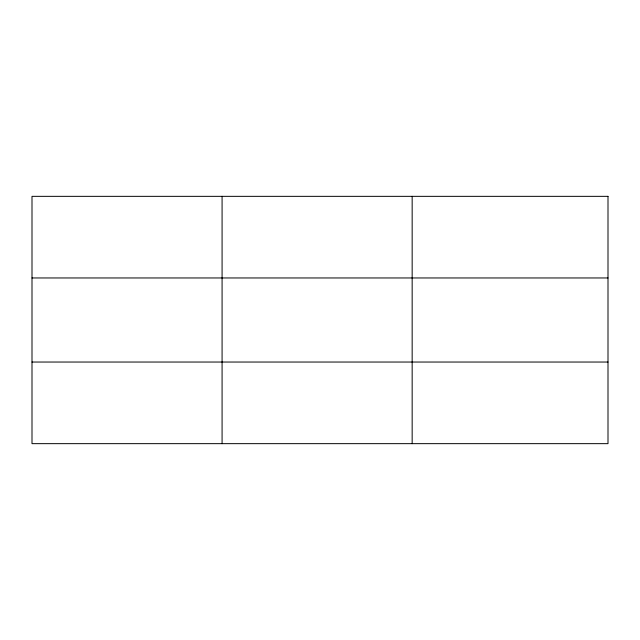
<?xml version="1.0" encoding="UTF-8"?>
<svg xmlns="http://www.w3.org/2000/svg" width="640" height="640" viewBox="0 0 640 640"><rect width="100%" height="100%" fill="white"/><g stroke="black" fill="none" stroke-linecap="round" stroke-linejoin="round"><path stroke-width="0.96" d="M222.08 196.344L222.08 443.656M412.16 196.344L412.16 443.656M32 277.96L608 277.96M32 362.04L608 362.04M608 196.344L608 443.656L32 443.656L32 196.344L608 196.344"/></g></svg>
